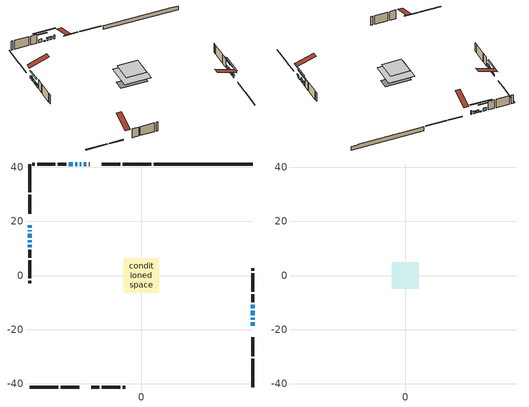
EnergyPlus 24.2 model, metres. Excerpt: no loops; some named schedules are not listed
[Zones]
conditioned space
 floor outside (Floor1 construction): -2.84,-2.84 -2.84,2.84 2.84,2.84 2.84,-2.84 z0.61
 floor adiabatic (AdiabaticFloorConstruction): -6.44,-6.44 -6.44,6.44 6.44,6.44 6.44,-6.44 z3.05
 floor foundation (Slab1 construction): -6.62,-2.53 -6.62,2.53 6.62,2.53 6.62,-2.53 z-1.52
 wall outside (RimJoist1 construction): 3.69,41.2 -6.82,41.2 / -41.2,-41.2 -30.68,-41.2 / -41.2,41.2 -41.2,30.68 / 41.2,-41.2 41.2,-30.68 z0.61:0.91
 wall outside (RimJoist2 construction): -7.75,41.2 -14.61,41.2 / -29.75,-41.2 -22.89,-41.2 / -41.2,29.75 -41.2,22.89 / 41.2,-29.75 41.2,-22.89 z0.61:0.91
 wall outside (AdiabaticWallConstruction 1): -19.02,41.2 -19.48,41.2 z0.61:2.64
 wall outside (AdiabaticWallConstruction): -41.2,18.48 -41.2,17.72 / 41.2,-18.48 41.2,-17.26 / -20.41,41.2 -21.17,41.2 / -22.1,41.2 -22.71,41.2 / -41.2,12.95 -41.2,12.34 z0.61:1.83; -41.2,16.79 -41.2,16.33 z0.61:2.59; 41.2,-16.33 41.2,-15.57 / -23.64,41.2 -24.4,41.2 z0.61:1.07; -41.2,15.4 -41.2,13.88 / -25.33,41.2 -26.85,41.2 z0.61:2.29; 41.2,-14.64 41.2,-13.11 z0.61:2.74; 41.2,-12.19 41.2,-10.81 z0.61:2.44; -41.2,11.41 -41.2,10.49 z0.61:2.14
 wall outside (Wall1 construction): -27.78,41.2 -30.79,41.2 / -18.48,-41.2 -15.47,-41.2 / -41.2,9.57 -41.2,6.56 / 41.2,-9.89 41.2,-6.88 z0.61:5.49
 wall outside (Wall2 construction): -31.72,41.2 -38.42,41.2 / -14.54,-41.2 -7.84,-41.2 / -41.2,5.63 -41.2,-1.07 / 41.2,-5.95 41.2,0.75 z0.61:5.49
 wall outside (Wall3 construction): -39.35,41.2 -40.27,41.2 / -6.91,-41.2 -5.99,-41.2 / -41.2,-2 -41.2,-2.92 / 41.2,1.68 41.2,2.6 z0.61:5.49
 wall foundation (FoundationWall1 construction): 4.62,41.2,-1.52 4.62,41.2,0.61 37.54,41.2,0.61 37.54,41.2,0.42 41.2,41.2,0.42 41.2,41.2,-1.52
 window (WindowConstruction 10): -41.2,18.48 -41.2,17.72 z0.61:1.83
 window (WindowConstruction 6): -41.2,16.79 -41.2,16.33 z0.61:2.59
 window (WindowConstruction 7): 41.2,-18.48 41.2,-17.26 z0.61:1.83
 window (WindowConstruction 8): -20.41,41.2 -21.17,41.2 z0.61:1.83
 window (WindowConstruction 9): -22.1,41.2 -22.71,41.2 z0.61:1.83
 window (WindowConstruction 11): 41.2,-16.33 41.2,-15.57 z0.61:1.07
 window (WindowConstruction 12): -23.64,41.2 -24.4,41.2 z0.61:1.07
 window (WindowConstruction): -41.2,15.4 -41.2,13.88 z0.61:2.29
 window (WindowConstruction 1): 41.2,-14.64 41.2,-13.12 z0.61:2.74
 window (WindowConstruction 2): 41.2,-12.19 41.2,-10.81 z0.61:2.44
 window (WindowConstruction 3): -25.33,41.2 -26.85,41.2 z0.61:2.29
 window (WindowConstruction 4): -41.2,12.95 -41.2,12.34 z0.61:1.83
 window (WindowConstruction 5): -41.2,11.41 -41.2,10.5 z0.61:2.13
 door (Door): -19.03,41.2 -19.48,41.2 z0.61:2.64
 ceiling adiabatic (AdiabaticFloorConstruction): 6.44,-6.44 6.44,6.44 -6.44,6.44 -6.44,-6.44 z3.05
attic - vented
 floor to conditioned space (Floor2 construction Reversed): -4.98,-4.98 -4.98,4.98 4.98,4.98 4.98,-4.98 z5.49
 roof outside (Roof1 construction): -18.1,41.2,5.49 -18.1,31.49,8.72 -15.54,31.49,8.72 -15.54,41.2,5.49; -19.41,-41.2,5.49 -19.41,-31.49,8.72 -21.96,-31.49,8.72 -21.96,-41.2,5.49; -41.2,19.41,5.49 -31.49,19.41,8.72 -31.49,21.96,8.72 -41.2,21.96,5.49; 41.2,-19.41,5.49 31.49,-19.41,8.72 31.49,-21.96,8.72 41.2,-21.96,5.49
shading: -41.2,16.13 -41.2,16.99 -41.61,16.99 -41.61,16.13 z2.79; 41.2,-17.06 41.2,-18.68 41.61,-18.68 41.61,-17.06 z2.03; -21.37,41.2 -20.21,41.2 -20.21,41.61 -21.37,41.61 z2.03; -22.91,41.2 -21.9,41.2 -21.9,41.61 -22.91,41.61 z2.03; 41.2,-10.49 41.2,-21.41 41.61,-21.41 41.61,-10.49 z6.15; -29.48,41.2 -18.56,41.2 -18.56,41.61 -29.48,41.61 z6.15; -41.2,11.24 -41.2,18.04 -41.61,18.04 -41.61,11.24 z4.93; 41.2,-10.48 41.2,-17.28 41.61,-17.28 41.61,-10.48 z5.38; 41.2,-8.17 41.2,-14.83 41.61,-14.83 41.61,-8.17 z5.08; -29.49,41.2 -22.69,41.2 -22.69,41.61 -29.49,41.61 z4.93; -41.2,12.14 -41.2,13.15 -41.61,13.15 -41.61,12.14 z2.03; -41.2,10.29 -41.2,11.61 -41.61,11.61 -41.61,10.29 z2.34
[Building]
Building 1: Terrain=Suburbs
[Site:Location]
Toronto City Centre_ON: Latitude {deg}=43.63; Longitude {deg}=-79.39; Time Zone {hr}=-5; Elevation {m}=77; Keep Site Location Information=Yes
[Site:GroundTemperature:Shallow]
5.01852, 3.26908, 3.12898, 3.95918, 7.29196, 10.6092, 13.4851, 15.3069, 15.4617, 13.9799, 11.1774, 7.9619
[Site:WaterMainsTemperature]
Calculation Method=Schedule; Temperature Schedule=mains temperature schedule
[Material] Roughness=Rough; Thermal Absorptance=0.9
Name | Thickness {m} | Conductivity {W/m-K} | Density {kg/m3} | Specific Heat {J/kg-K} | Solar Absorptance | Visible Absorptance
asphalt or fiberglass shingles | 0.00635 | 0.162714 | 1121.4 | 1465.45 | 0.4 | 0.4
ceiling loosefill ins | 0.0846667 | 0.0480833 | 16.02 | 1046.75 | 0.7 | 0.7
ceiling stud and cavity | 0.1397 | 0.09942 | 65.682 | 1177.47 | 0.7 | 0.7
concrete 4.0 in. | 0.1016 | 1.803125 | 2242.8 | 837.4 | 0.7 | 0.7
concrete 8.0 in. | 0.2032 | 1.803125 | 2242.8 | 837.4 | 0.7 | 0.7
door material | 0.04445 | 0.327969 | 512.64 | 1214.23 | 0.7 | 0.7
exterior vertical ins | 0.0219533 | 0.029427 | 32.04 | 1214.23 | 0.7 | 0.7
floor covering | 0.0127 | 0.0433444 | 54.468 | 1339.84 | 0.6 | 0.6
floor rigid ins; rim joist rigid ins | 0.051816 | 0.029427 | 32.04 | 1214.23 | 0.7 | 0.7
floor rigid ins 1; wall rigid ins | 0.512978 | 0.029427 | 32.04 | 1214.23 | 0.7 | 0.7
floor stud and cavity | 0.1397 | 0.0951064 | 92.3553 | 1139.71 | 0.7 | 0.7
floor stud and cavity 1 | 0.1397 | 1.75129 | 37.0049 | 1207.88 | 0.7 | 0.7
furniture material conditioned space 1 | 0.1524 | 0.115458 | 640.8 | 1214.23 | 0.6 | 0.6
gypsum board | 0.0127 | 0.160291 | 801 | 837.4 | 0.6 | 0.6
gypsum board 1 | 0.0127 | 0.160291 | 801 | 837.4 | 0.7 | 0.7
osb sheathing 0.5 in. | 0.0127 | 0.115458 | 512.64 | 1214.23 | 0.7 | 0.7
osb sheathing 0.75 in. | 0.01905 | 0.115458 | 512.64 | 1214.23 | 0.7 | 0.7
osb sheathing 2.0 in. | 0.0508 | 0.115458 | 512.64 | 1214.23 | 0.7 | 0.7
rim joist stud and cavity | 0.0508 | 0.0379815 | 125.044 | 1163.47 | 0.6 | 0.6
rim joist stud and cavity 1 | 0.0508 | 0.275866 | 125.044 | 1163.47 | 0.6 | 0.6
wall stud and cavity | 0.1397 | 0.0826441 | 139.0536 | 1170.24 | 0.7 | 0.7
wall stud and cavity 1 | 0.1397 | 0.0812893 | 139.0536 | 1170.24 | 0.7 | 0.7
wall stud and cavity 2 | 0.1397 | 0.0830768 | 139.0536 | 1170.24 | 0.7 | 0.7
wall stud and cavity 3 | 0.0889 | 0.380278 | 52.3479 | 1209.89 | 0.7 | 0.7
wall stud and cavity 4 | 0.0889 | 0.391764 | 83.0341 | 1211.67 | 0.7 | 0.7
wood siding | 0.0254 | 0.102417 | 544.68 | 1172.36 | 0.4 | 0.4
wood siding 1; wood siding 2; wood siding 3 | 0.0254 | 0.102417 | 544.68 | 1172.36 | 0.7 | 0.7
[WindowMaterial:SimpleGlazingSystem]
Name | U-Factor {W/m2-K} | Solar Heat Gain Coefficient
WindowMaterial | 3.39772 | 0.64
WindowMaterial 1 | 3.31198 | 0.58
WindowMaterial 10 | 3.59588 | 0.4
WindowMaterial 2 | 3.318791 | 0.69
WindowMaterial 3 | 3.45393 | 0.58
WindowMaterial 4 | 3.49367 | 0.53
WindowMaterial 5 | 3.53115 | 0.49
WindowMaterial 6 | 3.5249 | 0.5
WindowMaterial 7 | 3.480614 | 0.57
WindowMaterial 8 | 3.46869 | 0.56
WindowMaterial 9 | 3.344342 | 0.63
[Construction]
AdiabaticFloorConstruction: floor stud and cavity 1, floor rigid ins 1, osb sheathing 0.75 in., floor covering
AdiabaticWallConstruction: wood siding 2, wall rigid ins, wall stud and cavity 3, gypsum board
AdiabaticWallConstruction 1: wood siding 3, wall rigid ins, wall stud and cavity 3, gypsum board
Door: door material
Floor1 construction: floor stud and cavity, floor rigid ins, osb sheathing 0.75 in., floor covering
Floor2 construction Reversed: gypsum board, ceiling stud and cavity, ceiling loosefill ins
FoundationWall1 construction: concrete 8.0 in., gypsum board 1
furniture construction conditioned space 1: furniture material conditioned space 1
PartitionWallConstruction: gypsum board, wall stud and cavity 4, gypsum board
RimJoist1 construction: wood siding 1, osb sheathing 2.0 in., rim joist stud and cavity
RimJoist2 construction: wood siding 1, rim joist rigid ins, osb sheathing 2.0 in., rim joist stud and cavity 1
Roof1 construction: asphalt or fiberglass shingles
Slab1 construction: concrete 4.0 in.
Wall1 construction: wood siding, osb sheathing 0.5 in., wall stud and cavity, gypsum board
Wall2 construction: wood siding, osb sheathing 0.5 in., wall stud and cavity 1, gypsum board
Wall3 construction: wood siding, osb sheathing 0.5 in., wall stud and cavity 2, gypsum board
WindowConstruction: WindowMaterial
WindowConstruction 1: WindowMaterial 1
WindowConstruction 10: WindowMaterial 9
WindowConstruction 11; WindowConstruction 12: WindowMaterial 10
WindowConstruction 2: WindowMaterial 2
WindowConstruction 3: WindowMaterial 3
WindowConstruction 4; WindowConstruction 9: WindowMaterial 4
WindowConstruction 5: WindowMaterial 5
WindowConstruction 6: WindowMaterial 6
WindowConstruction 7: WindowMaterial 7
WindowConstruction 8: WindowMaterial 8
[Zone] Multiplier=1; Part of Total Floor Area=Yes
Name | Volume {m3}
attic - vented | 52.0892
conditioned space | 598.4
[Space]
Name | Zone | Volume {m3}
attic - vented 1 | attic - vented | 52.0892
conditioned space 1 | conditioned space | 598.4
[ZoneInfiltration:EffectiveLeakageArea]
infil attic - vented 1: Zone or Space=attic - vented 1; Schedule=Always On Discrete; Effective Air Leakage Area {cm2}=4177.68; Stack Coefficient=0.000224886; Wind Coefficient=1.01321e-05
[ZoneMixing]
whole house fan mix: Zone or Space=attic - vented; Schedule=Always On Continuous; Design Flow Rate Calculation Method=Flow/Zone; Design Flow Rate {m3/s}=0; Source Zone or Space=conditioned space
[SurfaceProperty:ExposedFoundationPerimeter]
Slab1: Exposed Perimeter Calculation Method=TotalExposedPerimeter; Total Exposed Perimeter {m}=36.575
[InternalMass] Zone or ZoneList=conditioned space; Space or SpaceList=conditioned space 1
Name | Construction | Surface Area {m2}
furniture mass conditioned space 1 | furniture construction conditioned space 1 | 106.128
partition wall mass | PartitionWallConstruction | 265.321
[Lights]
interior lighting: Zone or ZoneList or Space or SpaceList=conditioned space 1; Schedule=interior lighting schedule; Design Level Calculation Method=LightingLevel; Lighting Level {W}=343.2; Return Air Fraction=0; Fraction Radiant=0.6; Fraction Visible=0.2; Fraction Replaceable=1
[People]
occupants: Zone or ZoneList or Space or SpaceList=conditioned space 1; Number of People Schedule=occupants schedule; Number of People Calculation Method=People; Number of People=3; Fraction Radiant=0.314171; Sensible Heat Fraction=0.56303; Activity Level Schedule=occupants activity schedule; Carbon Dioxide Generation Rate {m3/s-W}=0; Enable ASHRAE 55 Comfort Warnings=No; Mean Radiant Temperature Calculation Type=EnclosureAveraged
[ElectricEquipment] Zone or ZoneList or Space or SpaceList=conditioned space 1; Design Level Calculation Method=EquipmentLevel
Name | Schedule | Design Level {W} | Fraction Latent | Fraction Radiant | Fraction Lost
clothes dryer | clothes dryer schedule | 140.772 | 0.015 | 0.081 | 0.85
clothes washer | clothes washer schedule | 32.1985 | 0.03 | 0.162 | 0.7
cooking range | cooking range schedule | 215.147 | 0.08 | 0.432 | 0.2
dishwasher | dishwasher schedule | 66.8632 | 0.3 | 0.18 | 0.4
fridge | fridge schedule | 72.9452 | 0 | 0.6 | 0
mech vent bath fan 0 | mech vent bath fan 0 schedule | 50.2 | 0 | 0 | 1
mech vent bath fan 1 | mech vent bath fan 1 schedule | 50.2 | 0 | 0 | 1
mech vent house fan | mech vent house fan schedule | 0 | 0 | 0 | 1
mech vent house fan cfis | mech vent house fan cfis schedule | 0 | 0 | 0 | 0
mech vent range fan 0 | mech vent range fan 0 schedule | 57 | 0 | 0 | 1
misc plug loads | misc plug loads schedule | 494.7 | 0.045 | 0.513 | 0.1
whole house fan | Always On Discrete | 0 | 0 | 0 | 1
[OtherEquipment] Zone or ZoneList or Space or SpaceList=conditioned space 1; Design Level Calculation Method=EquipmentLevel
Name | Fuel Type | Schedule | Design Level {W} | Fraction Latent | Fraction Radiant | Fraction Lost
clothes dryer 1 | Electricity | clothes dryer schedule | 0 | 0.015 | 0.081 | 0.85
cooking range 1 | Electricity | cooking range schedule | 0 | 0.08 | 0.432 | 0.2
general water use latent | None | general water use schedule | 62.594 | 1 | 0 | 0
general water use sensible | None | general water use schedule | -61.6891 | 0 | 0.6 | 0
mech vent house fan latent load | None | Always On Discrete | 0 | 1 | 0 | 0
mech vent house fan sensible load | None | Always On Discrete | 0 | 0 | 0 | 0
water heater energy adjustment1 | NaturalGas | Always On Discrete | 0.01 | 0 | 0 | 1
[ZoneInfiltration:DesignFlowRate] Zone or ZoneList or Space or SpaceList=conditioned space 1; Schedule=Always On Discrete; Design Flow Rate Calculation Method=Flow/Zone; Design Flow Rate {m3/s}=0
infil flow; natural vent flow; whole house fan flow
[AvailabilityManager:Scheduled]
central ac and furnace airloop Availability Manager: Schedule=Always On Discrete
[Foundation:Kiva]
Foundation Kiva 1: Initial Indoor Air Temperature {C}=18; Wall Height Above Grade {m}=0.609996; Wall Depth Below Slab {m}=0.2032; Custom Block Material Name 1=exterior vertical ins; Custom Block Depth 1 {m}=2.13; Custom Block X Position 1 {m}=0.2159; Custom Block Z Position 1 {m}=0
[Foundation:Kiva:Settings]
Soil Conductivity {W/m-K}=0.849921; Soil Density {kg/m3}=1842.3; Soil Specific Heat {J/kg-K}=418.7; Ground Solar Absorptivity=0.9; Ground Thermal Absorptivity=0.9; Ground Surface Roughness {m}=0.03; Far-Field Width {m}=40; Deep-Ground Boundary Condition=ZeroFlux; Deep-Ground Depth {m}=40; Minimum Cell Dimension {m}=0.2; Maximum Cell Growth Coefficient=3; Simulation Timestep=Timestep
[Exterior:Lights]
exterior lighting: Schedule=exterior lighting schedule; Design Level {W}=75.6
[EnergyManagementSystem:GlobalVariable]
central_ac_and_furnace_airloop_Fan_RTF
infil_program_Qfan
infil_program_Qinf
natural_vent_program_Qnv
natural_vent_program_Qwhf
[EnergyManagementSystem:Sensor]
Name | Output:Variable or Output:Meter Index Key | Output:Variable or Output:Meter
airflow_gain | infil flow | Infiltration Sensible Heat Gain Energy
airflow_gain_1 | natural vent flow | Infiltration Sensible Heat Gain Energy
airflow_gain_2 | whole house fan flow | Infiltration Sensible Heat Gain Energy
airflow_loss | infil flow | Infiltration Sensible Heat Loss Energy
airflow_loss_1 | natural vent flow | Infiltration Sensible Heat Loss Energy
airflow_loss_2 | whole house fan flow | Infiltration Sensible Heat Loss Energy
clg_load_cond |  | Cooling:EnergyTransfer:Zone:CONDITIONED SPACE
clg_sp_s; clg_sp_s_1 | cooling setpoint | Schedule Value
clothes_dryer_exhaust_0_sch_s | clothes dryer exhaust 0 schedule | Schedule Value
cool_season | cooling season schedule | Schedule Value
htg_load_cond |  | Heating:EnergyTransfer:Zone:CONDITIONED SPACE
htg_sp_s; htg_sp_s_1 | heating setpoint | Schedule Value
ig_ee_conv | clothes dryer | Electric Equipment Convective Heating Energy
ig_ee_conv_2 | cooking range | Electric Equipment Convective Heating Energy
ig_ee_conv_4 | fridge | Electric Equipment Convective Heating Energy
ig_ee_conv_5 | misc plug loads | Electric Equipment Convective Heating Energy
ig_ee_conv_6 | whole house fan | Electric Equipment Convective Heating Energy
ig_ee_rad | clothes dryer | Electric Equipment Radiant Heating Energy
ig_ee_rad_2 | cooking range | Electric Equipment Radiant Heating Energy
ig_ee_rad_4 | fridge | Electric Equipment Radiant Heating Energy
ig_ee_rad_5 | misc plug loads | Electric Equipment Radiant Heating Energy
ig_ee_rad_6 | whole house fan | Electric Equipment Radiant Heating Energy
ig_lgt_conv | interior lighting | Lights Convective Heating Energy
ig_lgt_rad | interior lighting | Lights Radiant Heating Energy
ig_lgt_vis | interior lighting | Lights Visible Radiation Heating Energy
ig_oe_conv | clothes dryer 1 | Other Equipment Convective Heating Energy
ig_oe_conv_1 | cooking range 1 | Other Equipment Convective Heating Energy
ig_oe_conv_2 | general water use latent | Other Equipment Convective Heating Energy
ig_oe_conv_3 | general water use sensible | Other Equipment Convective Heating Energy
ig_oe_conv_4 | water heater energy adjustment1 | Other Equipment Convective Heating Energy
ig_oe_rad | clothes dryer 1 | Other Equipment Radiant Heating Energy
ig_oe_rad_1 | cooking range 1 | Other Equipment Radiant Heating Energy
ig_oe_rad_2 | general water use latent | Other Equipment Radiant Heating Energy
ig_oe_rad_3 | general water use sensible | Other Equipment Radiant Heating Energy
ig_oe_rad_4 | water heater energy adjustment1 | Other Equipment Radiant Heating Energy
ig_ppl_conv | occupants | People Convective Heating Energy
ig_ppl_rad | occupants | People Radiant Heating Energy
im_conv | furniture mass conditioned space 1 | Surface Inside Face Convection Heat Gain Energy
im_conv_1 | partition wall mass | Surface Inside Face Convection Heat Gain Energy
im_ig | furniture mass conditioned space 1 | Surface Inside Face Internal Gains Radiation Heat Gain Energy
im_ig_1 | partition wall mass | Surface Inside Face Internal Gains Radiation Heat Gain Energy
im_lgt | furniture mass conditioned space 1 | Surface Inside Face Lights Radiation Heat Gain Energy
im_lgt_1 | partition wall mass | Surface Inside Face Lights Radiation Heat Gain Energy
im_sol | furniture mass conditioned space 1 | Surface Inside Face Solar Radiation Heat Gain Energy
im_sol_1 | partition wall mass | Surface Inside Face Solar Radiation Heat Gain Energy
im_surf | furniture mass conditioned space 1 | Surface Inside Face Net Surface Thermal Radiation Heat Gain Energy
im_surf_1 | partition wall mass | Surface Inside Face Net Surface Thermal Radiation Heat Gain Energy
mech_vent_bath_fan_0_sch_s | mech vent bath fan 0 schedule | Schedule Value
mech_vent_bath_fan_1_sch_s | mech vent bath fan 1 schedule | Schedule Value
mech_vent_range_fan_0_sch_s | mech vent range fan 0 schedule | Schedule Value
mv_conv | mech vent bath fan 0 | Electric Equipment Convective Heating Energy
mv_conv_1 | mech vent bath fan 1 | Electric Equipment Convective Heating Energy
mv_conv_2 | mech vent house fan | Electric Equipment Convective Heating Energy
mv_conv_3 | mech vent house fan cfis | Electric Equipment Convective Heating Energy
mv_conv_4 | mech vent range fan 0 | Electric Equipment Convective Heating Energy
mv_conv_5 | mech vent house fan latent load | Other Equipment Convective Heating Energy
mv_conv_6 | mech vent house fan sensible load | Other Equipment Convective Heating Energy
mv_rad | mech vent bath fan 0 | Electric Equipment Radiant Heating Energy
mv_rad_1 | mech vent bath fan 1 | Electric Equipment Radiant Heating Energy
mv_rad_2 | mech vent house fan | Electric Equipment Radiant Heating Energy
mv_rad_3 | mech vent house fan cfis | Electric Equipment Radiant Heating Energy
mv_rad_4 | mech vent range fan 0 | Electric Equipment Radiant Heating Energy
mv_rad_5 | mech vent house fan latent load | Other Equipment Radiant Heating Energy
mv_rad_6 | mech vent house fan sensible load | Other Equipment Radiant Heating Energy
natural_vent_s | natural vent schedule | Schedule Value
out_pb_s |  | Site Outdoor Air Barometric Pressure
out_wt_s |  | Site Outdoor Air Humidity Ratio
site_vw_s |  | Site Wind Speed
ss_back_out | Window1 | Surface Window Shortwave from Zone Back Out Window Heat Transfer Rate
ss_back_out_1 | Window10 | Surface Window Shortwave from Zone Back Out Window Heat Transfer Rate
ss_back_out_10 | Window5 | Surface Window Shortwave from Zone Back Out Window Heat Transfer Rate
ss_back_out_11 | Window7 | Surface Window Shortwave from Zone Back Out Window Heat Transfer Rate
ss_back_out_12 | Window8 | Surface Window Shortwave from Zone Back Out Window Heat Transfer Rate
ss_back_out_2 | Window11 | Surface Window Shortwave from Zone Back Out Window Heat Transfer Rate
ss_back_out_3 | Window12 | Surface Window Shortwave from Zone Back Out Window Heat Transfer Rate
ss_back_out_4 | Window13 | Surface Window Shortwave from Zone Back Out Window Heat Transfer Rate
ss_back_out_5 | Window14 | Surface Window Shortwave from Zone Back Out Window Heat Transfer Rate
ss_back_out_6 | Window15 | Surface Window Shortwave from Zone Back Out Window Heat Transfer Rate
ss_back_out_7 | Window2 | Surface Window Shortwave from Zone Back Out Window Heat Transfer Rate
ss_back_out_8 | Window3 | Surface Window Shortwave from Zone Back Out Window Heat Transfer Rate
ss_back_out_9 | Window4 | Surface Window Shortwave from Zone Back Out Window Heat Transfer Rate
ss_conv | Door1 | Surface Inside Face Convection Heat Gain Energy
ss_conv_1 | Window1 | Surface Inside Face Convection Heat Gain Energy
ss_conv_10 | Window4 | Surface Inside Face Convection Heat Gain Energy
ss_conv_11 | Window5 | Surface Inside Face Convection Heat Gain Energy
ss_conv_12 | Window7 | Surface Inside Face Convection Heat Gain Energy
ss_conv_13 | Window8 | Surface Inside Face Convection Heat Gain Energy
ss_conv_2 | Window10 | Surface Inside Face Convection Heat Gain Energy
ss_conv_3 | Window11 | Surface Inside Face Convection Heat Gain Energy
ss_conv_4 | Window12 | Surface Inside Face Convection Heat Gain Energy
ss_conv_5 | Window13 | Surface Inside Face Convection Heat Gain Energy
ss_conv_6 | Window14 | Surface Inside Face Convection Heat Gain Energy
ss_conv_7 | Window15 | Surface Inside Face Convection Heat Gain Energy
ss_conv_8 | Window2 | Surface Inside Face Convection Heat Gain Energy
ss_conv_9 | Window3 | Surface Inside Face Convection Heat Gain Energy
ss_ig | Door1 | Surface Inside Face Internal Gains Radiation Heat Gain Energy
ss_ig_1 | Window1 | Surface Inside Face Internal Gains Radiation Heat Gain Energy
ss_ig_10 | Window4 | Surface Inside Face Internal Gains Radiation Heat Gain Energy
ss_ig_11 | Window5 | Surface Inside Face Internal Gains Radiation Heat Gain Energy
ss_ig_12 | Window7 | Surface Inside Face Internal Gains Radiation Heat Gain Energy
ss_ig_13 | Window8 | Surface Inside Face Internal Gains Radiation Heat Gain Energy
ss_ig_2 | Window10 | Surface Inside Face Internal Gains Radiation Heat Gain Energy
ss_ig_3 | Window11 | Surface Inside Face Internal Gains Radiation Heat Gain Energy
ss_ig_4 | Window12 | Surface Inside Face Internal Gains Radiation Heat Gain Energy
ss_ig_5 | Window13 | Surface Inside Face Internal Gains Radiation Heat Gain Energy
ss_ig_6 | Window14 | Surface Inside Face Internal Gains Radiation Heat Gain Energy
ss_ig_7 | Window15 | Surface Inside Face Internal Gains Radiation Heat Gain Energy
ss_ig_8 | Window2 | Surface Inside Face Internal Gains Radiation Heat Gain Energy
ss_ig_9 | Window3 | Surface Inside Face Internal Gains Radiation Heat Gain Energy
ss_lgt | Door1 | Surface Inside Face Lights Radiation Heat Gain Energy
ss_sol | Door1 | Surface Inside Face Solar Radiation Heat Gain Energy
ss_surf | Door1 | Surface Inside Face Net Surface Thermal Radiation Heat Gain Energy
ss_surf_1 | Window1 | Surface Inside Face Net Surface Thermal Radiation Heat Gain Energy
ss_surf_10 | Window4 | Surface Inside Face Net Surface Thermal Radiation Heat Gain Energy
ss_surf_11 | Window5 | Surface Inside Face Net Surface Thermal Radiation Heat Gain Energy
ss_surf_12 | Window7 | Surface Inside Face Net Surface Thermal Radiation Heat Gain Energy
ss_surf_13 | Window8 | Surface Inside Face Net Surface Thermal Radiation Heat Gain Energy
ss_surf_2 | Window10 | Surface Inside Face Net Surface Thermal Radiation Heat Gain Energy
ss_surf_3 | Window11 | Surface Inside Face Net Surface Thermal Radiation Heat Gain Energy
ss_surf_4 | Window12 | Surface Inside Face Net Surface Thermal Radiation Heat Gain Energy
ss_surf_5 | Window13 | Surface Inside Face Net Surface Thermal Radiation Heat Gain Energy
ss_surf_6 | Window14 | Surface Inside Face Net Surface Thermal Radiation Heat Gain Energy
ss_surf_7 | Window15 | Surface Inside Face Net Surface Thermal Radiation Heat Gain Energy
ss_surf_8 | Window2 | Surface Inside Face Net Surface Thermal Radiation Heat Gain Energy
ss_surf_9 | Window3 | Surface Inside Face Net Surface Thermal Radiation Heat Gain Energy
ss_trans_in | Window1 | Surface Window Transmitted Solar Radiation Rate
ss_trans_in_1 | Window10 | Surface Window Transmitted Solar Radiation Rate
ss_trans_in_10 | Window5 | Surface Window Transmitted Solar Radiation Rate
ss_trans_in_11 | Window7 | Surface Window Transmitted Solar Radiation Rate
ss_trans_in_12 | Window8 | Surface Window Transmitted Solar Radiation Rate
ss_trans_in_2 | Window11 | Surface Window Transmitted Solar Radiation Rate
ss_trans_in_3 | Window12 | Surface Window Transmitted Solar Radiation Rate
ss_trans_in_4 | Window13 | Surface Window Transmitted Solar Radiation Rate
ss_trans_in_5 | Window14 | Surface Window Transmitted Solar Radiation Rate
ss_trans_in_6 | Window15 | Surface Window Transmitted Solar Radiation Rate
ss_trans_in_7 | Window2 | Surface Window Transmitted Solar Radiation Rate
ss_trans_in_8 | Window3 | Surface Window Transmitted Solar Radiation Rate
ss_trans_in_9 | Window4 | Surface Window Transmitted Solar Radiation Rate
ss_trans_out | Window1 | Surface Inside Face Initial Transmitted Diffuse Transmitted Out Window Solar Radiation Rate
ss_trans_out_1 | Window10 | Surface Inside Face Initial Transmitted Diffuse Transmitted Out Window Solar Radiation Rate
ss_trans_out_10 | Window5 | Surface Inside Face Initial Transmitted Diffuse Transmitted Out Window Solar Radiation Rate
ss_trans_out_11 | Window7 | Surface Inside Face Initial Transmitted Diffuse Transmitted Out Window Solar Radiation Rate
ss_trans_out_12 | Window8 | Surface Inside Face Initial Transmitted Diffuse Transmitted Out Window Solar Radiation Rate
ss_trans_out_2 | Window11 | Surface Inside Face Initial Transmitted Diffuse Transmitted Out Window Solar Radiation Rate
ss_trans_out_3 | Window12 | Surface Inside Face Initial Transmitted Diffuse Transmitted Out Window Solar Radiation Rate
ss_trans_out_4 | Window13 | Surface Inside Face Initial Transmitted Diffuse Transmitted Out Window Solar Radiation Rate
ss_trans_out_5 | Window14 | Surface Inside Face Initial Transmitted Diffuse Transmitted Out Window Solar Radiation Rate
